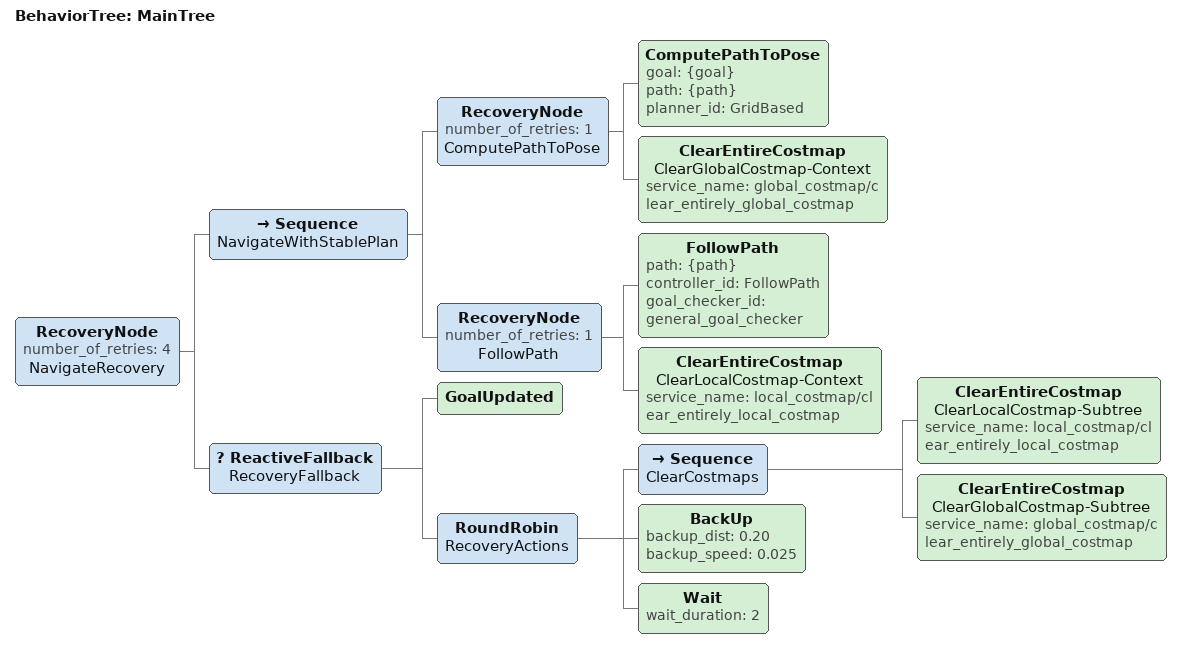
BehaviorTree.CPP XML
<?xml version="1.0"?>
<root main_tree_to_execute="MainTree">
  <BehaviorTree ID="MainTree">
    <RecoveryNode number_of_retries="4" name="NavigateRecovery">
      <Sequence name="NavigateWithStablePlan">
        <RecoveryNode number_of_retries="1" name="ComputePathToPose">
          <ComputePathToPose goal="{goal}" path="{path}" planner_id="GridBased"/>
          <ClearEntireCostmap name="ClearGlobalCostmap-Context" service_name="global_costmap/clear_entirely_global_costmap"/>
        </RecoveryNode>

        <RecoveryNode number_of_retries="1" name="FollowPath">
          <FollowPath path="{path}" controller_id="FollowPath" goal_checker_id="general_goal_checker"/>
          <ClearEntireCostmap name="ClearLocalCostmap-Context" service_name="local_costmap/clear_entirely_local_costmap"/>
        </RecoveryNode>
      </Sequence>

      <ReactiveFallback name="RecoveryFallback">
        <GoalUpdated/>
        <RoundRobin name="RecoveryActions">
          <Sequence name="ClearCostmaps">
            <ClearEntireCostmap name="ClearLocalCostmap-Subtree" service_name="local_costmap/clear_entirely_local_costmap"/>
            <ClearEntireCostmap name="ClearGlobalCostmap-Subtree" service_name="global_costmap/clear_entirely_global_costmap"/>
          </Sequence>
          <BackUp backup_dist="0.20" backup_speed="0.025"/>
          <Wait wait_duration="2"/>
        </RoundRobin>
      </ReactiveFallback>
    </RecoveryNode>
  </BehaviorTree>
</root>
